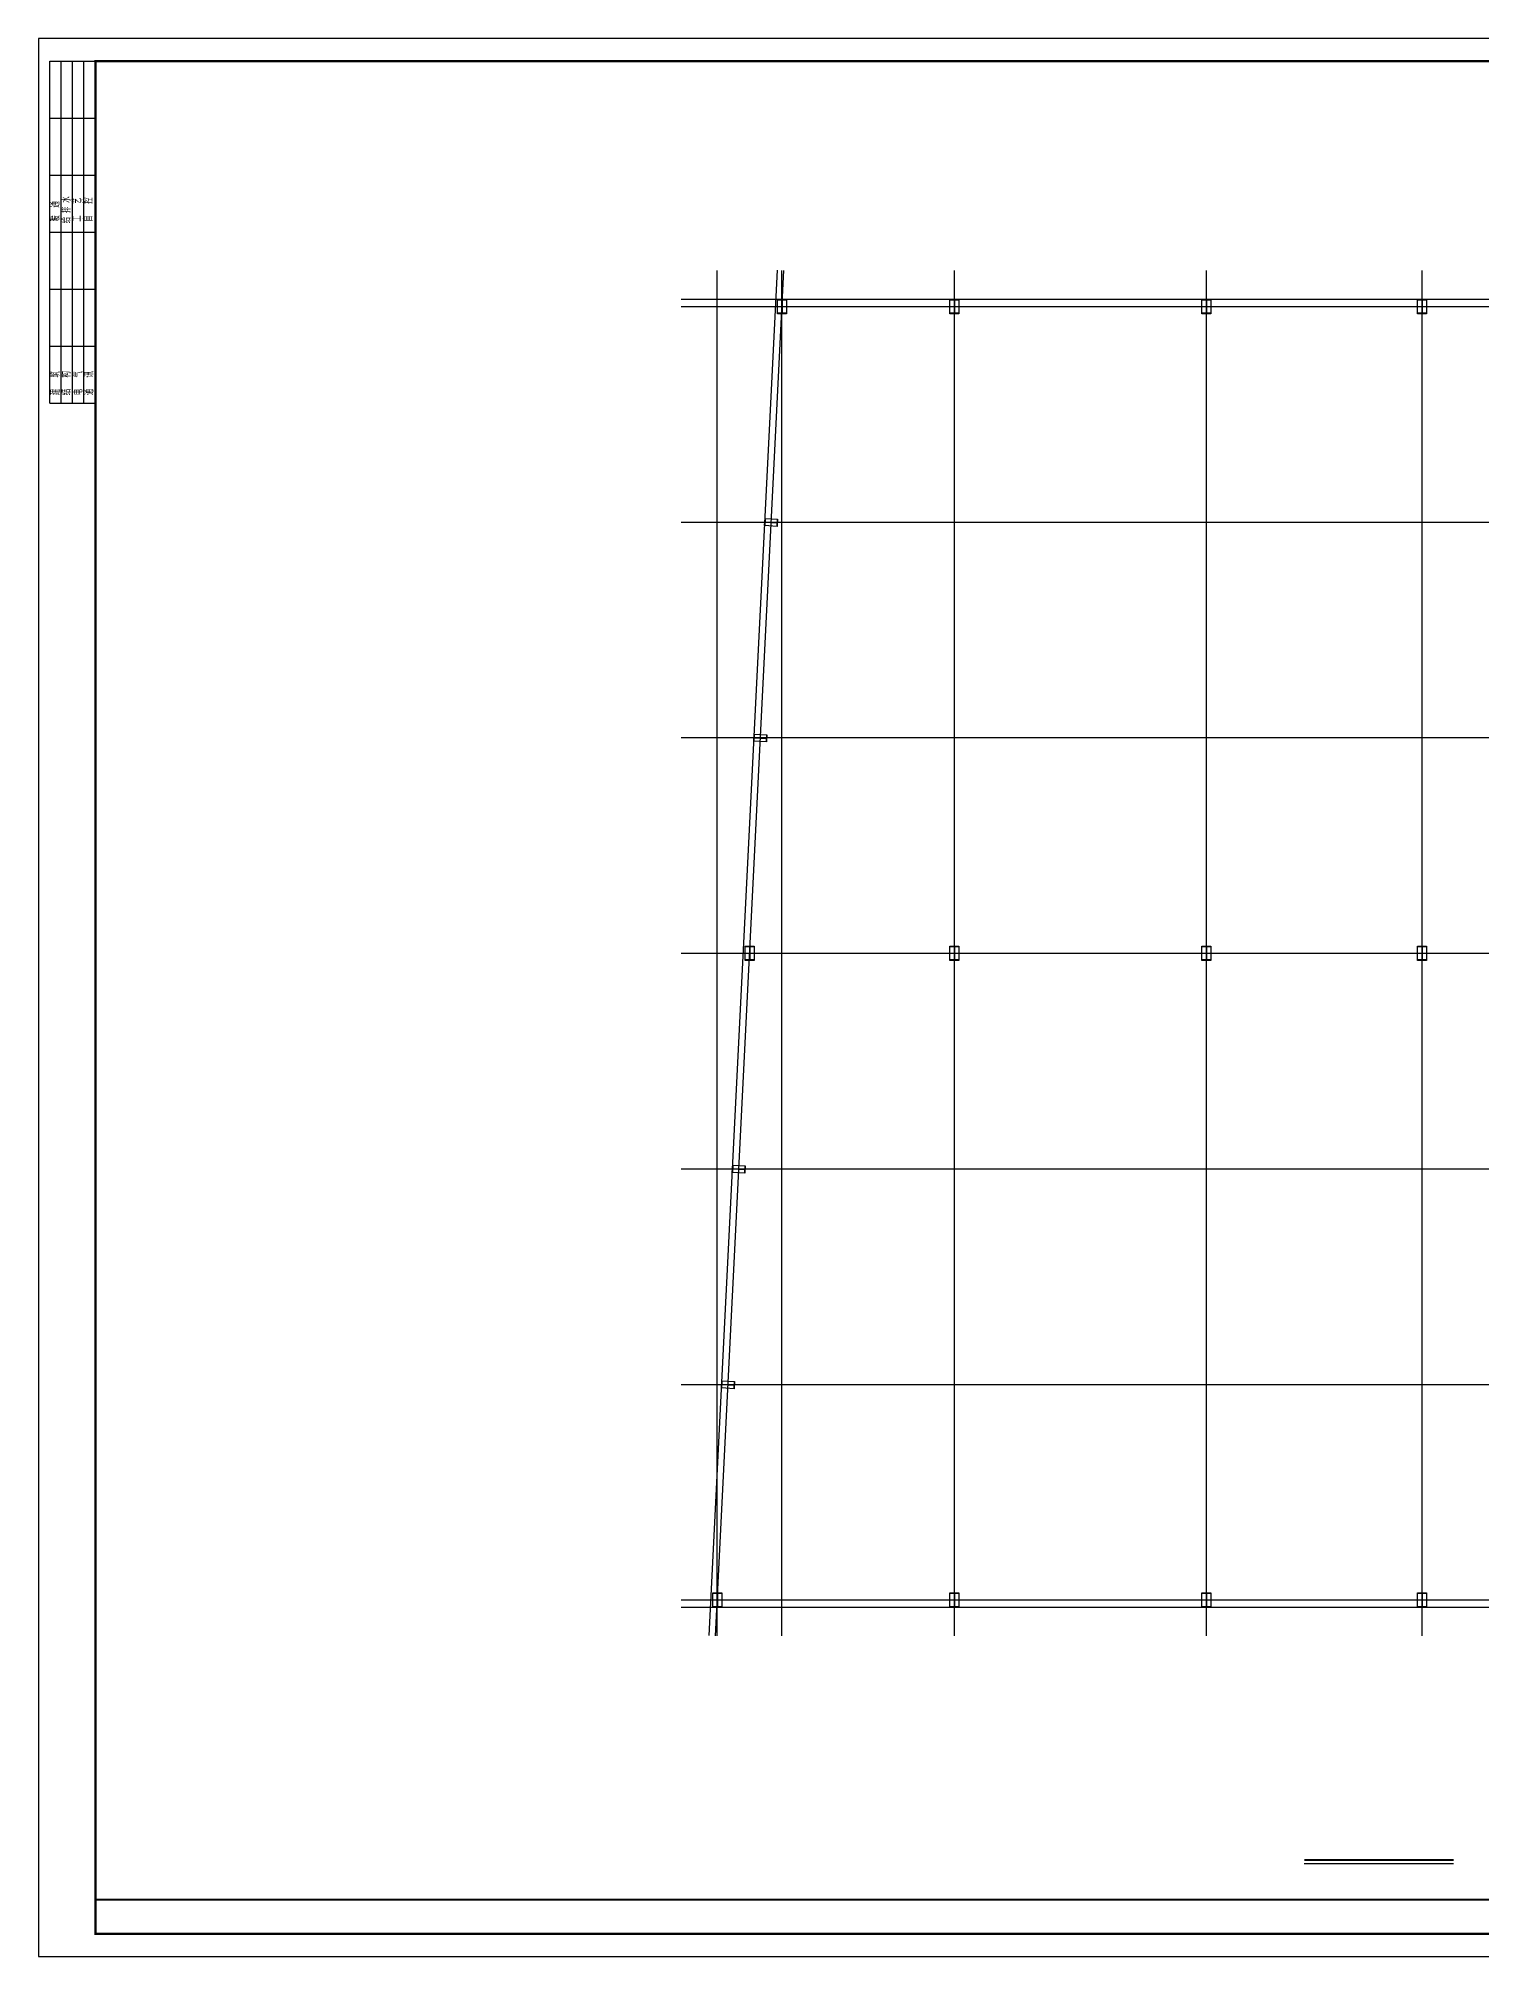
# Model space of a CAD drawing. Extents: x -125668 to 750753, y -248879 to 73241.
# Drawn here: x 74717 to 114887, y -3260 to 50128 of the extents above; entities that cross this region are included whole.
import ezdxf

# ---------------------------------------------------------------- set-up
doc = ezdxf.new("R2010")
doc.units = 0
doc.header["$LTSCALE"] = 1000
doc.header["$MEASUREMENT"] = 0
for name, color, linetype in [('_TCH_MASK', 7, 'Continuous'), ('DOTE', 1, 'Continuous'), ('PUB_TITLE', 4, 'Continuous')]:
    doc.layers.add(name, color=color, linetype=linetype)
doc.styles.get("Standard").update_dxf_attribs({"font": 'gbenor.shx', "bigfont": 'gbcbig.shx'})

# ---------------------------------------------------------------- blocks, each defined once
blk = doc.blocks.new('$titleblk$00000095')
for p, q in [((-150, 20), (-150, 0)), ((-150, 20), (0, 20)), ((-125, 20), (-125, 0)), ((-100, 20), (-100, 0)), ((-75, 20), (-75, 0)), ((-75, 20), (-75, 0)), ((-50, 20), (-50, 0)), ((-25, 20), (-25, 0)), ((0, 20), (0, 0)), ((-150, 15), (-75, 15)), ((-150, 10), (-75, 10)), ((-75, 15), (0, 15)), ((-75, 10), (0, 10)), ((-150, 5), (-75, 5)), ((-75, 5), (0, 5))]:
    blk.add_line(p, q)
at = {"width": 0.8}
for s, p in [('建   筑', (-146.45, 15.65)), ('暖  通', (-70.35, 15.73)), ('结   构', (-146.45, 10.91)), ('电   气', (-146.45, 5.65)), ('给 排 水', (-71.03, 10.9)), ('工   艺', (-70.35, 6.13)), ('通   讯', (-146.45, 0.88)), ('自   控', (-70.35, 1.24))]:
    blk.add_text(s, height=3.509, dxfattribs=at).set_placement(p)
blk = doc.blocks.new('新块')
at = {"layer": 'PUB_TITLE'}
blk.add_lwpolyline([(-47560, 0), (0, 0), (0, 33640), (-47560, 33640)], close=True, dxfattribs=at)
at = {"layer": 'PUB_TITLE', "const_width": 40}
blk.add_lwpolyline([(-46560, 400), (-400, 400), (-400, 33240), (-46560, 33240)], close=True, dxfattribs=at)
at = {"layer": 'PUB_TITLE', "const_width": 32}
blk.add_lwpolyline([(-400, 1000), (-46560, 1000)], dxfattribs=at)
at = {"layer": 'PUB_TITLE', "xscale": 40, "yscale": 40, "zscale": 40, "rotation": 90}
blk.add_blockref('$titleblk$00000095', (-46560, 33240), dxfattribs=at)
for tag, p in [('审定人', (-8147, 838)), ('审核人', (-8147, 641)), ('设计负责人', (-6745, 649)), ('校对', (-6621, 837)), ('工程名称', (-5026, 781)), ('图名', (-3347, 649)), ('日期', (-905, 632)), ('阶段', (-810, 832)), ('项目负责人', (-8228, 444)), ('设计人', (-6659, 447)), ('项目名称', (-5026, 479)), ('图号', (-1657, 502)), ('比例', (-810, 446))]:
    blk.add_attdef(tag, p, '', height=120)

msp = doc.modelspace()

# ---------------------------------------------------------------- linework, layer by layer
for p, q in [((95286.8, 42866), (95536.8, 42866)), ((95286.8, 42466), (95286.8, 42866)), ((95286.8, 42854), (95536.8, 42854)), ((95407.8, 42854), (95407.8, 42478)), ((95415.8, 42854), (95415.8, 42478)), ((95536.8, 42866), (95536.8, 42466)), ((100086.8, 42866), (100336.8, 42866)), ((100086.8, 42466), (100086.8, 42866)), ((100086.8, 42854), (100336.8, 42854)), ((100207.8, 42854), (100207.8, 42478)), ((100215.8, 42854), (100215.8, 42478)), ((100336.8, 42866), (100336.8, 42466)), ((107101.8, 42866), (107351.8, 42866)), ((107101.8, 42466), (107101.8, 42866)), ((107101.8, 42854), (107351.8, 42854)), ((107222.8, 42854), (107222.8, 42478)), ((107230.8, 42854), (107230.8, 42478)), ((107351.8, 42866), (107351.8, 42466)), ((113101.8, 42866), (113351.8, 42866)), ((113101.8, 42466), (113101.8, 42866)), ((113101.8, 42854), (113351.8, 42854)), ((113222.8, 42854), (113222.8, 42478)), ((113230.8, 42854), (113230.8, 42478)), ((113351.8, 42866), (113351.8, 42466)), ((95536.8, 42478), (95286.8, 42478)), ((95536.8, 42466), (95286.8, 42466)), ((100336.8, 42478), (100086.8, 42478)), ((100336.8, 42466), (100086.8, 42466)), ((107351.8, 42478), (107101.8, 42478)), ((107351.8, 42466), (107101.8, 42466)), ((113351.8, 42478), (113101.8, 42478)), ((113351.8, 42466), (113101.8, 42466)), ((94931.3, 36566.1), (94942.3, 36765.8)), ((95280.8, 36547), (94931.3, 36566.1)), ((94941.3, 36565.6), (94952.3, 36765.3)), ((94942.3, 36765.8), (95291.7, 36746.7)), ((94946.6, 36662.5), (95276.1, 36644.4)), ((94947, 36668.4), (95276.5, 36650.4)), ((95281.8, 36747.3), (95270.8, 36547.6)), ((95291.7, 36746.7), (95280.8, 36547)), ((94631.3, 30566.1), (94642.3, 30765.8)), ((94980.8, 30547), (94631.3, 30566.1)), ((94641.3, 30565.6), (94652.3, 30765.3)), ((94642.3, 30765.8), (94991.7, 30746.7)), ((94646.6, 30662.5), (94976.1, 30644.4)), ((94647, 30668.4), (94976.5, 30650.4)), ((94981.8, 30747.3), (94970.8, 30547.6)), ((94991.7, 30746.7), (94980.8, 30547)), ((94386.8, 24866), (94636.8, 24866)), ((94386.8, 24466), (94386.8, 24866)), ((94386.8, 24854), (94636.8, 24854)), ((94507.8, 24854), (94507.8, 24478)), ((94515.8, 24854), (94515.8, 24478)), ((94636.8, 24866), (94636.8, 24466)), ((100086.8, 24866), (100336.8, 24866)), ((100086.8, 24466), (100086.8, 24866)), ((100086.8, 24854), (100336.8, 24854)), ((100207.8, 24854), (100207.8, 24478)), ((100215.8, 24854), (100215.8, 24478)), ((100336.8, 24866), (100336.8, 24466)), ((107101.8, 24866), (107351.8, 24866)), ((107101.8, 24466), (107101.8, 24866)), ((107101.8, 24854), (107351.8, 24854)), ((107222.8, 24854), (107222.8, 24478)), ((107230.8, 24854), (107230.8, 24478)), ((107351.8, 24866), (107351.8, 24466)), ((113101.8, 24866), (113351.8, 24866)), ((113101.8, 24466), (113101.8, 24866)), ((113101.8, 24854), (113351.8, 24854)), ((113222.8, 24854), (113222.8, 24478)), ((113230.8, 24854), (113230.8, 24478)), ((113351.8, 24866), (113351.8, 24466)), ((94636.8, 24478), (94386.8, 24478)), ((94636.8, 24466), (94386.8, 24466)), ((100336.8, 24478), (100086.8, 24478)), ((100336.8, 24466), (100086.8, 24466)), ((107351.8, 24478), (107101.8, 24478)), ((107351.8, 24466), (107101.8, 24466)), ((113351.8, 24478), (113101.8, 24478)), ((113351.8, 24466), (113101.8, 24466)), ((94031.3, 18566.1), (94042.3, 18765.8)), ((94041.3, 18565.6), (94052.3, 18765.3)), ((94042.3, 18765.8), (94391.7, 18746.7)), ((94381.8, 18747.3), (94370.8, 18547.6)), ((94391.7, 18746.7), (94380.8, 18547)), ((94380.8, 18547), (94031.3, 18566.1)), ((94046.6, 18662.5), (94376.1, 18644.4)), ((94047, 18668.4), (94376.5, 18650.4)), ((93731.3, 12566.2), (93742.3, 12765.9)), ((94080.8, 12547), (93731.3, 12566.2)), ((93741.3, 12565.6), (93752.3, 12765.3)), ((93742.3, 12765.9), (94091.7, 12746.7)), ((93746.6, 12662.5), (94076.1, 12644.4)), ((93747, 12668.5), (94076.5, 12650.4)), ((94081.8, 12747.3), (94070.8, 12547.6)), ((94091.7, 12746.7), (94080.8, 12547)), ((93486.8, 6866), (93736.8, 6866)), ((93486.8, 6466), (93486.8, 6866)), ((93486.8, 6854), (93736.8, 6854)), ((93736.8, 6478), (93486.8, 6478)), ((93736.8, 6466), (93486.8, 6466)), ((93607.8, 6854), (93607.8, 6478)), ((93615.8, 6854), (93615.8, 6478)), ((93736.8, 6866), (93736.8, 6466)), ((100086.8, 6866), (100336.8, 6866)), ((100086.8, 6466), (100086.8, 6866)), ((100086.8, 6854), (100336.8, 6854)), ((100336.8, 6478), (100086.8, 6478)), ((100336.8, 6466), (100086.8, 6466)), ((100207.8, 6854), (100207.8, 6478)), ((100215.8, 6854), (100215.8, 6478)), ((100336.8, 6866), (100336.8, 6466)), ((107101.8, 6866), (107351.8, 6866)), ((107101.8, 6466), (107101.8, 6866)), ((107101.8, 6854), (107351.8, 6854)), ((107351.8, 6478), (107101.8, 6478)), ((107351.8, 6466), (107101.8, 6466)), ((107222.8, 6854), (107222.8, 6478)), ((107230.8, 6854), (107230.8, 6478)), ((107351.8, 6866), (107351.8, 6466)), ((113101.8, 6866), (113351.8, 6866)), ((113101.8, 6466), (113101.8, 6866)), ((113101.8, 6854), (113351.8, 6854)), ((113351.8, 6478), (113101.8, 6478)), ((113351.8, 6466), (113101.8, 6466)), ((113222.8, 6854), (113222.8, 6478)), ((113230.8, 6854), (113230.8, 6478)), ((113351.8, 6866), (113351.8, 6466)), ((114106.8, -677), (109949.2, -677))]:
    msp.add_line(p, q)
at = {"const_width": 50}
msp.add_lwpolyline([(109949.2, -569.7), (114106.8, -569.7)], dxfattribs=at)
at = {"layer": 'DOTE'}
for p, q in [((93387.1, 5676), (95287, 43673.5)), ((93561.9, 5667.3), (95461.7, 43664.8)), ((93611.8, 5666), (93611.8, 43666)), ((95411.8, 5666), (95411.8, 43666)), ((100211.8, 5666), (100211.8, 43666)), ((107226.8, 5666), (107226.8, 43666)), ((113226.8, 5666), (113226.8, 43666)), ((92611.8, 42866), (132226.8, 42866)), ((92611.8, 42666), (132226.8, 42666)), ((92611.8, 36666), (132226.8, 36666)), ((92611.8, 30666), (132226.8, 30666)), ((92611.8, 24666), (132226.8, 24666)), ((92611.8, 18666), (132226.8, 18666)), ((92611.8, 12666), (132226.8, 12666)), ((92611.8, 6666), (132226.8, 6666)), ((92611.8, 6466), (132226.8, 6466))]:
    msp.add_line(p, q, dxfattribs=at)

# ---------------------------------------------------------------- block references
at = {"layer": '_TCH_MASK', "color": 0, "lineweight": 15, "xscale": 1.587037197976315, "yscale": 1.587037197733252, "zscale": 1.587037197782295}
msp.add_blockref('新块', (150196.1, -3259.8), dxfattribs=at)

doc.saveas('drawing.dxf')
